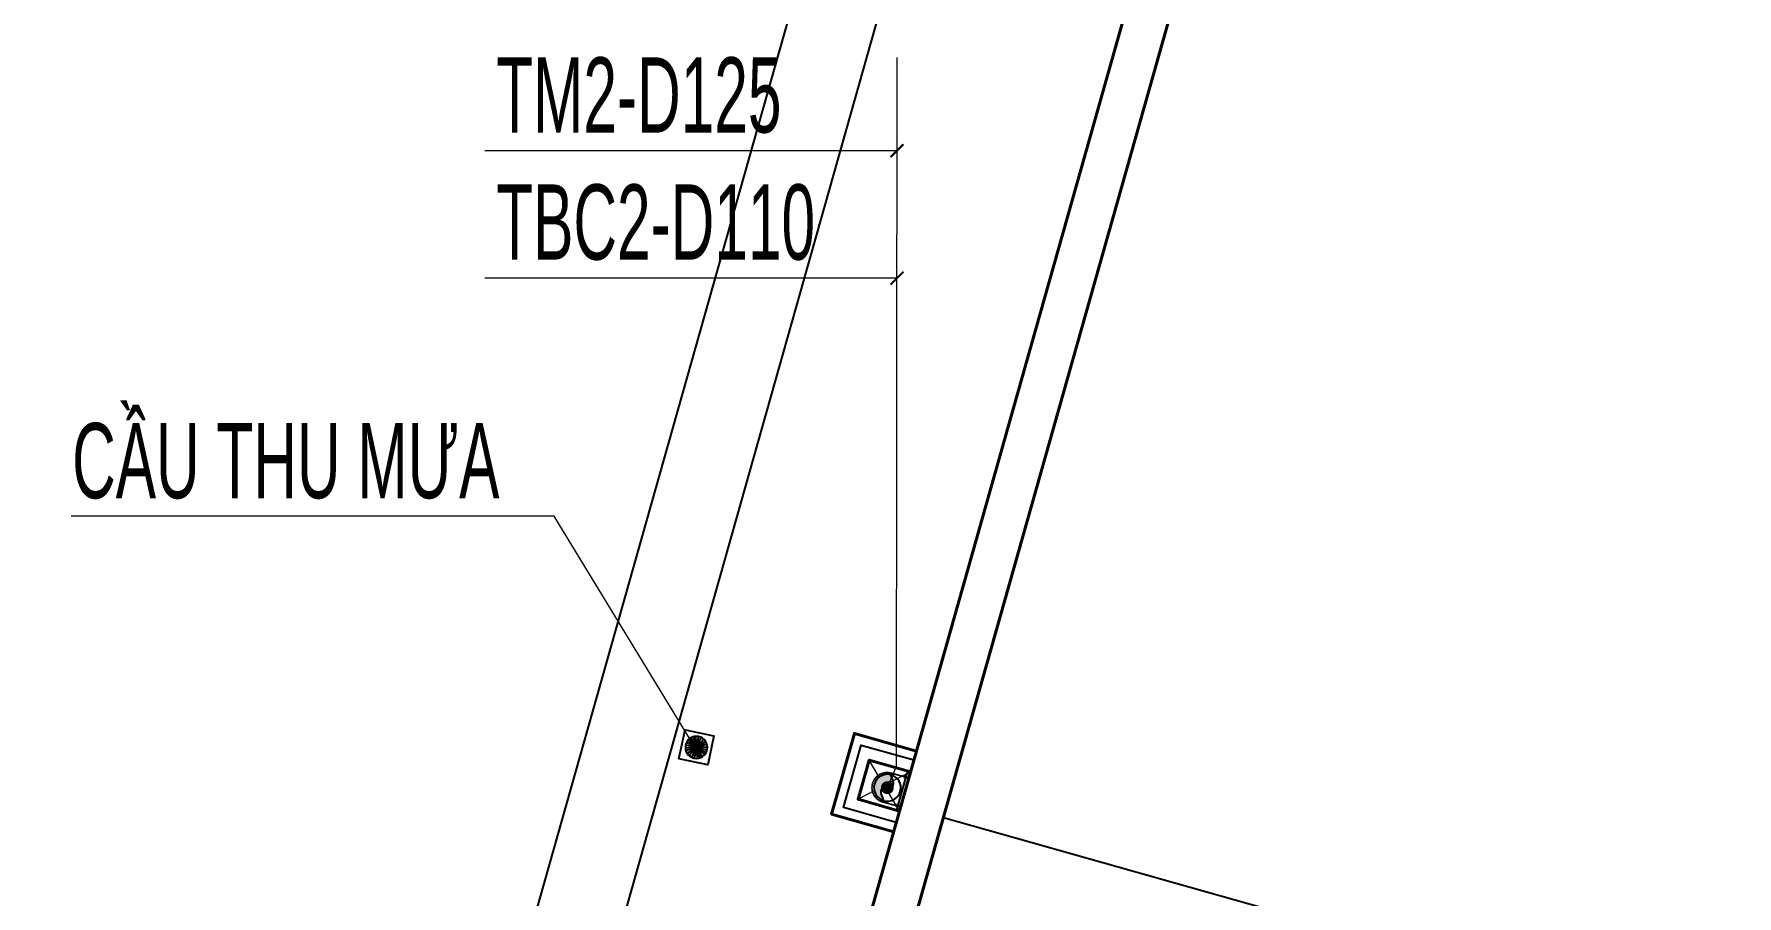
# Model space of a CAD drawing. Header units: millimetres. Extents: x -361340115 to 361596335, y -276742102 to 277032639.
# Drawn here: x 150450 to 158369, y 186322 to 190332 of the extents above; entities that cross this region are included whole.
import ezdxf
from ezdxf.lldxf.tags import DXFTag

# ---------------------------------------------------------------- set-up
doc = ezdxf.new("R2010")
doc.units = ezdxf.units.MM
doc.header["$MEASUREMENT"] = 0
doc.linetypes.add('HIDDEN', pattern=[0.375, 0.25, -0.125])
for name, color, linetype in [('A-CORE-OTLN', 160, 'Continuous'), ('ccu12-Thay', 7, 'Continuous'), ('Hydraulic - Thep V', 9, 'Continuous'), ('NDT text', 231, 'Continuous'), ('NDT Thiet bi', 40, 'Continuous'), ('P - Ong cap nuoc lanh', 4, 'Continuous'), ('Xref_NT1+NT2_MBDV Cot vach_220729$0$ccu12-Thay', 7, 'Continuous'), ('ống thông hơi', 31, 'TH')]:
    doc.layers.add(name, color=color, linetype=linetype)
for name, color, linetype, lineweight in [('KT-Kich thuoc', 159, 'Continuous', 18), ('KT-lomo nuoc', 3, 'HIDDEN', 5), ('KT-Net cat', 1, 'Continuous', 40), ('Text _H2H', 7, 'Continuous', 18)]:
    doc.layers.add(name, color=color, linetype=linetype, lineweight=lineweight)
doc.layers.add('MEP', color=130, linetype='Continuous', plot=False)
doc.styles.add('HBA-DimT', font='ARCHS.SHX', dxfattribs={"width": 0.8})
doc.styles.get("Standard").update_dxf_attribs({"font": 'arial.ttf'})
doc.styles.add('TEXTKT', font='hoatbif.shx', dxfattribs={"width": 0.8})
doc.styles.add('uv-abc', font='uv-abc.shx', dxfattribs={"width": 0.85, "height": 150})
tags = doc.linetypes.add('TH', pattern='A,1143.876301,["TH",Standard,S=466.984787,R=0,X=0,Y=-199.758304],53.151103,-896.638454,1197.027404', length=3290.693262).pattern_tags.tags
tags[4] = DXFTag(74, 10)
doc.dimstyles.new('1-40', dxfattribs={"dimscale": 40, "dimtxt": 5, "dimasz": 1.4, "dimexe": 1.4, "dimexo": 0.5, "dimgap": 0.5, "dimtad": 1, "dimdec": 0, "dimzin": 0, "dimdsep": 46, "dimtxsty": 'TEXTKT', "dimblk": 'ARCHTICK', "dimcen": 1.2, "dimdle": 1.2, "dimclrd": 7, "dimclre": 7, "dimclrt": 7, "dimadec": 0, "dimazin": 0, "dimtfac": 0.04, "dimtdec": 0, "dimtix": 1, "dimtmove": 2, "dimatfit": 3, "dimfxl": 1, "dimtolj": 2, "dimtzin": 0, "dimlwd": 5, "dimlwe": 5, "dimarcsym": 0})
doc.dimstyles.new('HBA_150', dxfattribs={"dimscale": 150, "dimtxt": 2.5, "dimasz": 2, "dimexe": 1, "dimexo": 1, "dimgap": 1, "dimtad": 1, "dimdec": 0, "dimdsep": 46, "dimtxsty": 'HBA-DimT', "dimblk": 'ARCHTICK', "dimcen": 1, "dimdle": 1, "dimclrd": 44, "dimclre": 44, "dimclrt": 256, "dimadec": 1, "dimazin": 2, "dimtfac": 1, "dimtdec": 0, "dimtix": 1, "dimtmove": 1, "dimatfit": 2, "dimldrblk": 'OPEN90', "dimfxl": 4, "dimtolj": 1, "dimtzin": 0, "dimlwd": -1, "dimlwe": -1, "dimarcsym": 0})

# ---------------------------------------------------------------- blocks, each defined once
blk = doc.blocks.new('*U122')
at = {"layer": 'KT-lomo nuoc', "ltscale": 500}
for p, q in [((-178.7, -89.8), (-85.3, 169.8)), ((-264, 80), (0, 0))]:
    blk.add_line(p, q, dxfattribs=at)
blk.add_lwpolyline([(-178.7, -89.8), (-264, 80), (-85.3, 169.8), (0, 0)], close=True, dxfattribs=at)
blk = doc.blocks.new('A$C06442E50')
at = {"layer": 'KT-Net cat', "elevation": 0}
for points in [[(-24349.6, -14460.3), (-24638.3, -14378.7), (-24744.3, -14754), (-24455.7, -14835.6)], [(-24376.8, -14556.5), (-24569.2, -14502.1), (-24620.9, -14684.9), (-24428.5, -14739.3)]]:
    blk.add_lwpolyline(points, dxfattribs=at)
at = {"layer": 'KT-lomo nuoc', "linetype": 'HIDDEN', "xscale": -0.9999999999999998, "rotation": 10.89765347559021}
blk.add_blockref('*U122', (-24620.9, -14684.9, 0), dxfattribs=at)
blk = doc.blocks.new('_ARCHTICK')
at = {"color": 0, "linetype": 'ByBlock', "const_width": 0.15}
blk.add_lwpolyline([(-0.5, -0.5), (0.5, 0.5)], dxfattribs=at)
blk = doc.blocks.new('_Open90')
at = {"color": 0, "linetype": 'ByBlock', "lineweight": -2}
for p, q in [((-0.5, 0.5), (0, 0)), ((0, 0), (-1, 0)), ((0, 0), (-0.5, -0.5))]:
    blk.add_line(p, q, dxfattribs=at)
blk = doc.blocks.new('BA')
at = {"layer": 'NDT Thiet bi'}
for p, q in [((-23606, -408374.4), (-23633.5, -408326.7)), ((-23606, -408374.4), (-23620.2, -408321.2)), ((-23606, -408391.1), (-23606, -408319.4)), ((-23606, -408374.4), (-23591.7, -408321.2)), ((-23606, -408374.4), (-23578.5, -408326.7)), ((-23606, -408374.4), (-23661, -408374.4)), ((-23606, -408374.4), (-23659.1, -408360.2)), ((-23606, -408374.4), (-23659.1, -408388.6)), ((-23606, -408374.4), (-23653.6, -408346.9)), ((-23606, -408374.4), (-23653.6, -408401.9)), ((-23644.9, -408335.5), (-23606, -408374.4)), ((-23644.9, -408413.3), (-23606, -408374.4)), ((-23606, -408374.4), (-23633.5, -408422.1)), ((-23606, -408374.4), (-23620.2, -408427.6)), ((-23567.1, -408335.5), (-23606, -408374.4)), ((-23606, -408374.4), (-23558.3, -408346.9)), ((-23606, -408374.4), (-23552.8, -408360.2)), ((-23606, -408374.4), (-23550.9, -408374.4)), ((-23606, -408374.4), (-23578.5, -408422.1)), ((-23606, -408374.4), (-23552.8, -408388.6)), ((-23606, -408374.4), (-23558.3, -408401.9)), ((-23567.1, -408413.3), (-23606, -408374.4)), ((-23606, -408374.4), (-23591.7, -408427.6)), ((-23606, -408391.1), (-23606, -408429.4)), ((-23589.3, -408374.4), (-23550.9, -408374.4))]:
    blk.add_line(p, q, dxfattribs=at)
blk.add_lwpolyline([(-23679.6, -408448), (-23532.4, -408448), (-23532.4, -408300.8), (-23679.6, -408300.8)], close=True, dxfattribs=at)
blk.add_circle((-23606, -408374.4), 55, dxfattribs=at)
blk = doc.blocks.new('*U353')
h = blk.add_hatch(color=256)
edge = h.paths.add_edge_path()
edge.add_spline(control_points=[(-55, 0), (-38.9, -12.3), (-7.6, -36.3), (4.2, 39.1), (37.3, 13.6), (55, 0)], knot_values=[0, 0, 0, 0, 58.132459, 112.840763, 176.167011, 176.167011, 176.167011, 176.167011], degree=3, periodic=0)
edge.add_ellipse((0, 0), major_axis=(-38.9, 38.9), ratio=1, start_angle=225.00937, end_angle=315)
edge.add_ellipse((0, 0), major_axis=(-38.9, 38.9), ratio=1, start_angle=315, end_angle=405)
blk.add_circle((0, 0), 55)
blk.add_open_spline([(55, 0), (37.3, 13.6), (4.2, 39.1), (-7.6, -36.3), (-38.9, -12.3), (-55, 0)], degree=3, knots=[0, 0, 0, 0, 63.326248, 118.034553, 176.167011, 176.167011, 176.167011, 176.167011])
at = {"layer": 'Hydraulic - Thep V', "color": 2}
for p, q in [((-66.5, -58.8), (-66, -58.5)), ((-66.5, -62), (-66, -62.3)), ((-64.1, -61.9), (-64.1, -58.9)), ((-59.1, -61.9), (-59.1, -58.9)), ((-56.7, -58.8), (-57.3, -58.5)), ((-56.7, -62), (-57.3, -62.3)), ((56.7, -58.8), (57.2, -58.5)), ((56.7, -62), (57.2, -62.3)), ((59, -61.9), (59, -58.9)), ((64, -61.9), (64, -58.9)), ((66.4, -58.8), (65.9, -58.5)), ((66.4, -62), (65.9, -62.3))]:
    blk.add_line(p, q, dxfattribs=at)
at = {"layer": 'Hydraulic - Thep V', "const_width": 6.72}
blk.add_lwpolyline([(61.5, -79), (61.5, 3.5, 0.40574), (0, 63.2, 0.40574), (-61.6, 3.5), (-61.6, -79)], format="xyb", dxfattribs=at)
at = {"layer": 'Hydraulic - Thep V', "color": 2}
for points in [[(-56.1, -57.5), (-56.1, -58.5), (-67.1, -58.5), (-67.1, -57.5)], [(67, -57.5), (67, -58.5), (56.1, -58.5), (56.1, -57.5)]]:
    blk.add_lwpolyline(points, close=True, dxfattribs=at)
for points in [[(-66.6, -58.9), (-66.6, -61.9)], [(-57.3, -58.5), (-66, -58.5)], [(-57.3, -62.3), (-66, -62.3)], [(-66, -62.3), (-57.3, -62.3)], [(-56.6, -61.9), (-56.6, -58.9)], [(56.6, -58.9), (56.6, -61.9)], [(65.9, -58.5), (57.2, -58.5)], [(65.9, -62.3), (57.2, -62.3)], [(57.2, -62.3), (65.9, -62.3)], [(66.5, -61.9), (66.5, -58.9)]]:
    blk.add_lwpolyline(points, dxfattribs=at)
for centre, radius, start, end in [((-65.4, -60.8), 2.29, 57.08669, 122.91331), ((-65.4, -60), 2.29, 237.08669, 302.91331), ((-61.6, -67.1), 8.65, 73.22135, 106.77865), ((-61.6, -53.6), 8.65, 253.22135, 286.77865), ((-57.9, -60.8), 2.29, 57.08669, 122.91331), ((-57.9, -60), 2.29, 237.08669, 302.91331), ((57.8, -60.8), 2.29, 57.08669, 122.91331), ((57.8, -60), 2.29, 237.08669, 302.91331), ((61.5, -67.1), 8.65, 73.22135, 106.77865), ((61.5, -53.6), 8.65, 253.22135, 286.77865), ((65.3, -60.8), 2.29, 57.08669, 122.91331), ((65.3, -60), 2.29, 237.08669, 302.91331)]:
    blk.add_arc(centre, radius, start, end, dxfattribs=at)
blk = doc.blocks.new('RKWEWE')
at = {"extrusion": (1.43798e-06, -4.06333e-07, 1), "elevation": 0.1}
blk.add_lwpolyline([(154475.2, 186717.7), (154523.6, 186889.1), (154509.1, 186893.1), (154460.6, 186721.7)], close=True, dxfattribs=at)
at = {"layer": 'A-CORE-OTLN', "color": 3, "elevation": -0.1}
blk.add_lwpolyline([(154679.3, 186687.6), (163532.7, 184185.9), (161194.1, 175909.9), (152340.8, 178411.6), (154679.3, 186687.6)], dxfattribs=at)
at = {"layer": 'NDT text'}
for points in [[(154542.3, 186955), (154460.2, 186664.7), (154214.8, 186734), (154296.9, 187024.3)], [(154527.3, 186902.1), (154475.2, 186717.6), (154282.7, 186772), (154334.8, 186956.5)]]:
    blk.add_lwpolyline(points, close=True, dxfattribs=at)
at = {"xscale": -0.9341895732604869, "yscale": 0.9341895732604869, "zscale": 0.934189573260487, "rotation": 258.1214181317085}
blk.add_blockref('BA', (531399.6, 130066.5), dxfattribs=at)
at = {"layer": 'ống thông hơi', "ltscale": 0.6, "extrusion": (0.061125, -0.016605, 0.997992), "xscale": -1.136363636363638, "yscale": 1.136363636363639, "zscale": 1.136363636363637, "rotation": 0.0003954788762872141}
blk.add_blockref('*U353', (220773.5, -99839.3, 6340.8), dxfattribs=at)
at = {"layer": 'NDT text', "ltscale": 0.2, "style": 'uv-abc', "width": 0.6}
for s, p in [('TM2-D125', (152599.7, 189873.5, 2.6)), ('TBC2-D110', (152599.7, 189282.6, 2.6)), ('CẦU THU MƯA', (150627.5, 188172.4))]:
    blk.add_text(s, height=350, dxfattribs=at).set_placement(p)
at = {"layer": 'P - Ong cap nuoc lanh'}
for points in [[(164491.9, 187834.3, 0), (156119.8, 196596.6, 0), (135865, 196596.6, 0)], [(155082.4, 181169.3, 0), (146710.2, 189931.6, 0), (126455.4, 189931.6, 0)]]:
    blk.add_leader(points, dimstyle='HBA_150', override={"dimgap": 1, "dimtad": 0}, dxfattribs=at)
at = {"layer": 'Text _H2H', "color": 231}
for points, override in [([(154418.5, 186826, 3), (154461.3, 186926, 3), (154464, 190222.5, 3)], {"dimasz": 1.5, "dimtad": 0, "dimldrblk": 'Dot'}), ([(154463.2, 189789.1, 3), (152546.1, 189789.1, 3)], {"dimasz": 1.5, "dimtad": 0, "dimclrd": 7, "dimldrblk": 'ARCHTICK'}), ([(154463.2, 189196.5, 3), (152546.1, 189196.5, 3)], {"dimasz": 1.5, "dimtad": 0, "dimclrd": 7, "dimldrblk": 'ARCHTICK'}), ([(153526, 187010.1), (152869.7, 188089.1), (150622.5, 188089.1)], {"dimasz": 1, "dimtad": 0, "dimldrblk": 'Dot'})]:
    blk.add_leader(points, dimstyle='1-40', override=override, dxfattribs=at)
blk = doc.blocks.new('A$Cd3fdeb23')
blk.add_blockref('RKWEWE', (-181388.2, -20650, 0))

msp = doc.modelspace()

# ---------------------------------------------------------------- linework, layer by layer
at = {"layer": 'ccu12-Thay'}
msp.add_lwpolyline([(160207.3, 135292), (173274.8, 181536.9, 0.024688), (173566.9, 182813.4, 0.086894), (173568.7, 183540.2), (173078.3, 185541.3), (168360.2, 205025.8, 0.771545), (159694.9, 205189.9), (145860.6, 156238.2)], format="xyb", dxfattribs=at)
at = {"layer": 'KT-Net cat'}
for p, q in [((152089.5, 178274.8, 0.2), (156898.7, 195294.3, 0)), ((152340.8, 178411.6, 0), (157041.2, 195046.2, -0.2))]:
    msp.add_line(p, q, dxfattribs=at)
at = {"layer": 'Xref_NT1+NT2_MBDV Cot vach_220729$0$ccu12-Thay'}
msp.add_line((158641.9, 205508.7), (145493.8, 158985.2), dxfattribs=at)
for points in [[(160207.3, 135292), (173274.8, 181536.9, 0.024688), (173566.9, 182813.4, 0.086894), (173568.7, 183540.2), (173078.3, 185541.3), (168360.2, 205025.8, 0.771545), (159694.9, 205189.9), (145860.6, 156238.2)], [(158261.7, 205634.2), (145106.5, 159085.4, 0.211174), (145178.7, 158646.8, -0.147045), (145310.3, 158330.7), (144803.4, 156537)]]:
    msp.add_lwpolyline(points, format="xyb", dxfattribs=at)

# ---------------------------------------------------------------- block references
at = {"layer": 'KT-Kich thuoc', "color": 2}
msp.add_blockref('A$C06442E50', (178903.6, 201456.9), dxfattribs=at)

# ---------------------------------------------------------------- next in the draw order: block references
at = {"layer": 'MEP'}
msp.add_blockref('A$Cd3fdeb23', (181388.2, 20650, 0), dxfattribs=at)

doc.saveas('drawing.dxf')
